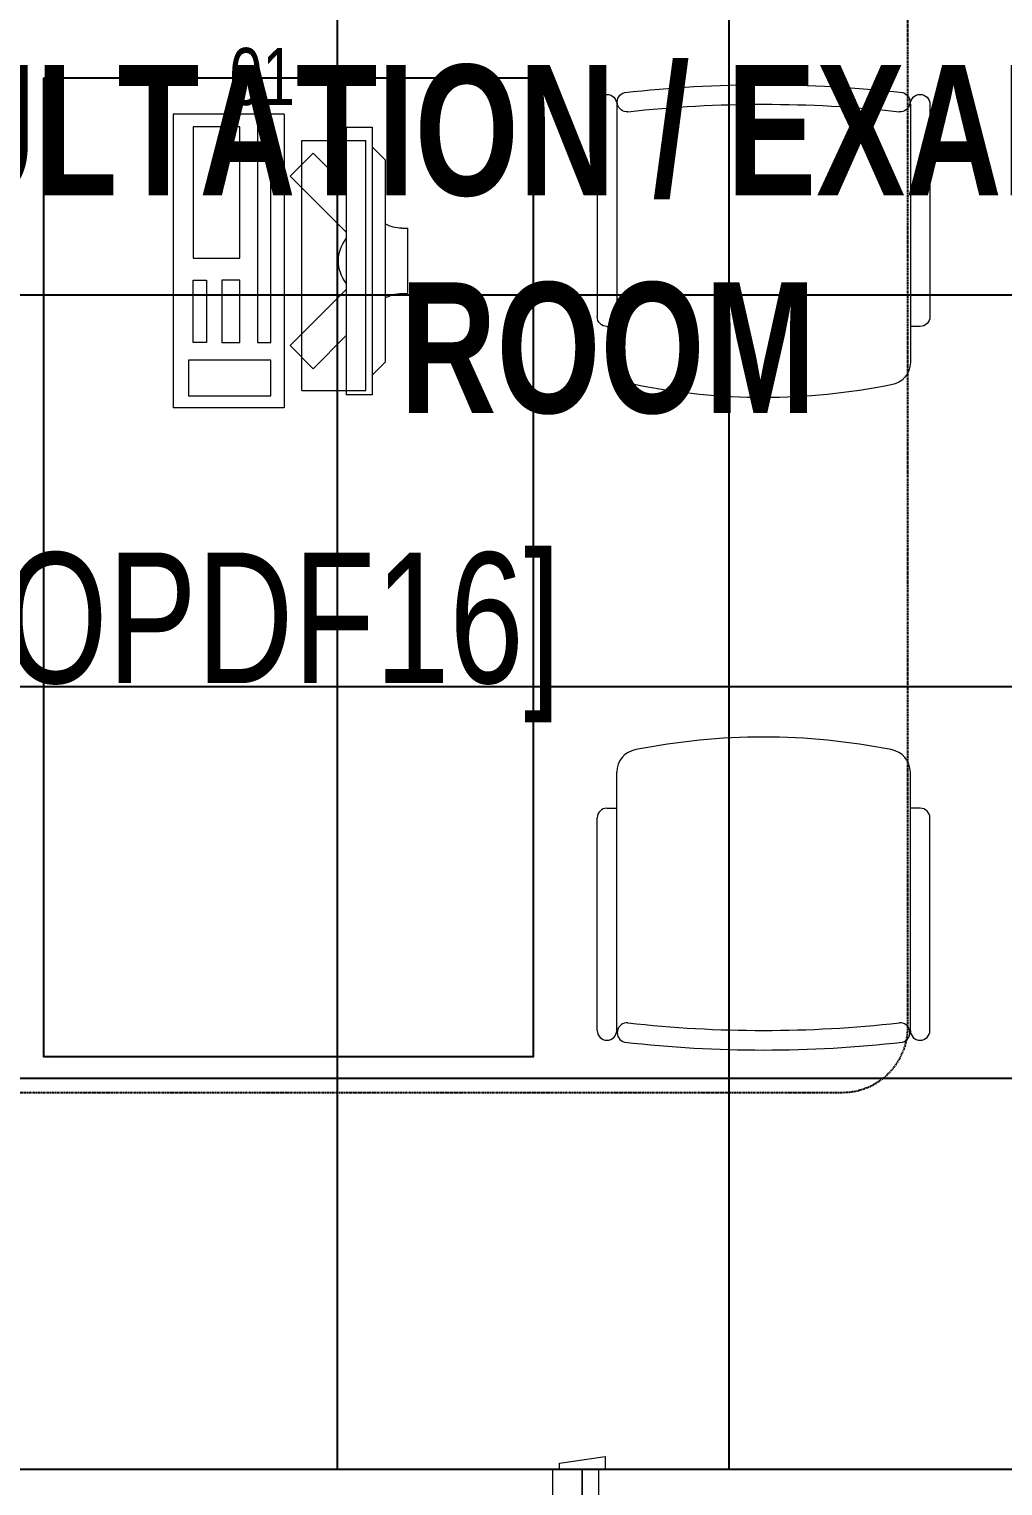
# Model space of a CAD drawing. Extents: x -178977 to 231842, y -29287 to 19916.
# Drawn here: x 21103 to 22596, y -6835 to -4603 of the extents above; entities that cross this region are included whole.
import ezdxf

# ---------------------------------------------------------------- set-up
doc = ezdxf.new("R2010")
doc.units = 0
doc.header["$LTSCALE"] = 0.25
doc.linetypes.add('DASHDOT', pattern=[25.4, 12.7, -6.35, 0, -6.35])
doc.linetypes.add('HIDDEN', pattern=[9.525, 6.35, -3.175])
for name, color, linetype, lineweight in [('01-First Floor-FUR$0$72_EGR_BASE_TEXT', 252, 'Continuous', 5), ('01-First Floor-FUR$0$72_EGR_EQP_TAG', 142, 'Continuous', 5), ('01-First Floor-FUR$0$LOADING', 253, 'Continuous', 5), ('01-First Floor-FUR$0$Walls', 251, 'Continuous', 5), ('01-First Floor-FUR$0$Wooden Joinery', 251, 'Continuous', 5), ('E-LITE-CLNG-CNDT', 6, 'DASHDOT', 35), ('E-POWR-FLOR-CNDT', 6, 'HIDDEN', 25)]:
    doc.layers.add(name, color=color, linetype=linetype, lineweight=lineweight)
doc.layers.add('01-First Floor-FUR$0$FALSE CEILING', color=251, linetype='Continuous')
doc.layers.add('01-First Floor-FUR$0$TME-NON MEDICAL FURNITURE', color=242, linetype='Continuous')
doc.styles.add('01-First Floor-FUR$0$X3G_ENTITY_257CFD', font='swisscl.ttf', dxfattribs={"height": 200})
doc.styles.add('01-First Floor-FUR$0$X3G_ENTITY_9EC9', font='swisscl.ttf', dxfattribs={"height": 0.2})
doc.styles.add('01-First Floor-FUR$0$X3G_ENTITY_9F38', font='swisscl.ttf', dxfattribs={"height": 0.2})

# ---------------------------------------------------------------- blocks, each defined once
blk = doc.blocks.new('01-First Floor-FUR$0$A$C72370EFE')
at = {"layer": '01-First Floor-FUR$0$Wooden Joinery'}
for p, q in [((-0.01, -0.04), (-0.02, -0.04)), ((-0.01, -0.03), (-0.01, -0.07)), ((0, -0.03), (-0.01, -0.03)), ((0.04, -0.03), (0.05, -0.03)), ((0.05, -0.03), (0.05, -0.07)), ((0.05, -0.04), (0.06, -0.04)), ((-0.01, -0.06), (-0.02, -0.06)), ((0.05, -0.06), (0.06, -0.06)), ((-0.05, -0.07), (-0.05, -0.16)), ((-0.03, -0.07), (-0.03, -0.16)), ((0, -0.07), (-0.01, -0.07)), ((0.04, -0.07), (0.05, -0.07)), ((0.07, -0.07), (0.07, -0.16)), ((0.09, -0.07), (0.09, -0.16)), ((-0.01, -0.17), (-0.02, -0.17)), ((-0.01, -0.17), (-0.01, -0.19)), ((0.05, -0.17), (0.06, -0.17)), ((0.05, -0.17), (0.05, -0.19)), ((-0.01, -0.19), (-0.02, -0.19)), ((0.05, -0.19), (0.06, -0.19))]:
    blk.add_line(p, q, dxfattribs=at)
for centre, radius, start, end in [((-0.02, -0.07), 0.03, 90, 180), ((0.06, -0.07), 0.03, 0, 90), ((-0.02, -0.07), 0.01, 90, 180), ((0.06, -0.07), 0.01, 0, 90), ((-0.02, -0.16), 0.03, 180, 270), ((-0.02, -0.16), 0.01, 180, 270), ((0.06, -0.16), 0.01, 270, 0), ((0.06, -0.16), 0.03, 270, 0)]:
    blk.add_arc(centre, radius, start, end, dxfattribs=at)
blk = doc.blocks.new('01-First Floor-FUR$0$A$C5DAD61B4')
at = {"layer": '01-First Floor-FUR$0$Wooden Joinery'}
for points in [[(80, 959.1), (80, 969.1), (10, 979.1), (10, 959.1)], [(940, 959.1), (940, 969.1), (1010, 979.1), (1010, 959.1)], [(70, 859.1), (70, 849.1), (0, 839.1), (0, 859.1)], [(120, 859.1), (120, 0), (80, 0), (80, 859.1)], [(950, 859.1), (950, 849.1), (1020, 839.1), (1020, 859.1)]]:
    blk.add_lwpolyline(points, close=True, dxfattribs=at)
for points in [[(45, 859.1), (45, 959.1), (20, 959.1), (20, 859.1), (45, 859.1)], [(45, 859.1), (80, 859.1), (80, 899.1), (90, 899.1), (90, 959.1), (45, 959.1), (45, 859.1)], [(975, 859.1), (940, 859.1), (940, 899.1), (930, 899.1), (930, 959.1), (975, 959.1), (975, 859.1)], [(975, 859.1), (975, 959.1), (1000, 959.1), (1000, 859.1), (975, 859.1)]]:
    blk.add_lwpolyline(points, dxfattribs=at)
blk.add_arc((80, 859.1), 860, 272.666, 0, dxfattribs=at)
at = {"layer": '01-First Floor-FUR$0$Wooden Joinery', "xscale": 999.9999999998854, "yscale": 999.9999999998854, "zscale": 999.9999999998854, "rotation": 180}
blk.add_blockref('01-First Floor-FUR$0$A$C72370EFE', (120, 0), dxfattribs=at)
blk = doc.blocks.new('01-First Floor-FUR$0$GF21016-P')
at = {"layer": '01-First Floor-FUR$0$LOADING', "extrusion": (-1.24384e-09, -1.20261e-09, -1)}
for p, q in [((0.0128, 0.0179), (0.0128, 0.4136)), ((0.4628, 0.0179), (0.4628, 0.4136)), ((-0.0022, 0.3585), (0.0128, 0.3585)), ((0.4778, 0.3585), (0.4628, 0.3585)), ((-0.0172, 0.0179), (-0.0172, 0.3435)), ((0.4928, 0.0179), (0.4928, 0.3435)), ((0.4778, 0.0029), (0.4778, 0.0029))]:
    blk.add_line(p, q, dxfattribs=at)
for centre, radius, start, end in [((-0.2378, -0.5362), 1.0036, 78.7568, 101.2432), ((-0.0478, 0.4136), 0.035, 0, 80.6557), ((-0.4278, 0.4136), 0.035, 99.3443, 180), ((0.0022, 0.3435), 0.015, 0, 90), ((-0.4778, 0.3435), 0.015, 90, 180), ((-0.0284, 0.0145), 0.015, 284.3864, 95.5209), ((-0.2378, 1.8928), 1.8749, 263.6341, 276.3659), ((-0.4471, 0.0145), 0.015, 84.4791, 255.6136), ((0.0022, 0.0179), 0.015, 270, 0), ((0.0022, 0.0179), 0.015, 180, 270), ((-0.2378, 1.8734), 1.8855, 263.5119, 276.4881), ((-0.4778, 0.0179), 0.015, 270, 0), ((-0.4778, 0.0179), 0.015, 180, 270)]:
    blk.add_arc(centre, radius, start, end, dxfattribs=at)
blk = doc.blocks.new('01-First Floor-FUR$0$ITCWLS1-P')
at = {"layer": '01-First Floor-FUR$0$LOADING'}
for p, q in [((-0.17, 0.45), (-0.17, 0)), ((-0.17, 0.45), (0, 0.45)), ((0, 0.45), (0, 0)), ((-0.2651, 0.43, 0), (-0.3051, 0.43, 0)), ((-0.3051, 0.43, 0), (-0.3051, 0.02, 0)), ((-0.2651, 0.43, 0), (-0.2651, 0.02, 0)), ((-0.1496, 0.4305), (-0.1291, 0.4305)), ((-0.1291, 0.4305), (-0.1291, 0.4089)), ((-0.197, 0.4094), (-0.295, 0.4094)), ((-0.295, 0.0264), (-0.295, 0.4094)), ((-0.197, 0.0264), (-0.197, 0.4094)), ((-0.3251, 0.38, 0), (-0.3051, 0.4, 0)), ((-0.3251, 0.38, 0), (-0.3251, 0.07, 0)), ((-0.3503, 0.275), (-0.3596, 0.275)), ((-0.3596, 0.175), (-0.3596, 0.275)), ((-0.3503, 0.175), (-0.3596, 0.175)), ((-0.3251, 0.07, 0), (-0.3051, 0.05, 0)), ((-0.197, 0.0264), (-0.295, 0.0264)), ((-0.3051, 0.02, 0), (-0.2651, 0.02, 0)), ((-0.17, 0), (0, 0))]:
    blk.add_line(p, q, dxfattribs=at)
at = {"layer": '01-First Floor-FUR$0$LOADING', "extrusion": (2.48281e-10, 3.18408e-10, -1)}
for p, q in [((-0.2651, 0.3395), (-0.2144, 0.3902)), ((-0.1791, 0.3548), (-0.2144, 0.3902)), ((-0.2651, 0.2688), (-0.1791, 0.3548))]:
    blk.add_line(p, q, dxfattribs=at)
at = {"layer": '01-First Floor-FUR$0$LOADING', "extrusion": (2.48281e-10, -3.18408e-10, -1)}
for p, q in [((-0.2651, 0.1812), (-0.1791, 0.0952)), ((-0.2651, 0.1105), (-0.2144, 0.0598)), ((-0.1791, 0.0952), (-0.2144, 0.0598))]:
    blk.add_line(p, q, dxfattribs=at)
at = {"layer": '01-First Floor-FUR$0$LOADING'}
for points in [[(-0.1291, 0.4089), (-0.1291, 0.1), (-0.1496, 0.1), (-0.1496, 0.4305)], [(-0.1496, 0.1), (-0.1496, 0.1), (-0.1496, 0.1), (-0.1496, 0.1), (-0.1496, 0.1), (-0.1496, 0.1), (-0.1496, 0.1), (-0.1496, 0.1), (-0.1496, 0.1)], [(-0.1496, 0.1), (-0.1496, 0.1), (-0.1496, 0.1), (-0.1496, 0.1), (-0.1496, 0.1), (-0.1496, 0.1), (-0.1496, 0.1), (-0.1496, 0.1), (-0.1496, 0.1), (-0.1496, 0.1), (-0.1496, 0.1), (-0.1496, 0.1), (-0.1496, 0.1), (-0.1496, 0.1), (-0.1496, 0.1), (-0.1496, 0.1), (-0.1496, 0.1), (-0.1496, 0.1)], [(-0.1496, 0.1), (-0.1496, 0.1), (-0.1496, 0.1), (-0.1496, 0.1), (-0.1496, 0.1), (-0.1496, 0.1), (-0.1496, 0.1), (-0.1496, 0.1), (-0.1496, 0.1), (-0.1496, 0.1)], [(-0.1496, 0.1), (-0.1496, 0.1), (-0.1496, 0.1), (-0.1496, 0.1), (-0.1496, 0.1), (-0.1496, 0.1), (-0.1496, 0.1)], [(-0.1496, 0.1), (-0.1496, 0.1), (-0.1496, 0.1), (-0.1496, 0.1), (-0.1496, 0.1), (-0.1496, 0.1), (-0.1496, 0.1), (-0.1496, 0.1), (-0.1496, 0.1), (-0.1496, 0.1)], [(-0.1496, 0.1), (-0.1496, 0.1), (-0.1496, 0.1), (-0.1496, 0.1), (-0.1496, 0.1), (-0.1496, 0.1), (-0.1496, 0.1), (-0.1496, 0.1), (-0.1496, 0.1), (-0.1496, 0.1), (-0.1496, 0.1), (-0.1496, 0.1), (-0.1496, 0.1), (-0.1496, 0.1), (-0.1496, 0.1)], [(-0.1496, 0.1), (-0.1496, 0.1), (-0.1496, 0.1), (-0.1496, 0.1), (-0.1496, 0.1), (-0.1496, 0.1), (-0.1496, 0.1), (-0.1496, 0.1), (-0.1496, 0.1), (-0.1496, 0.1)], [(-0.1496, 0.1), (-0.1496, 0.1), (-0.1496, 0.1), (-0.1496, 0.1), (-0.1496, 0.1), (-0.1496, 0.1), (-0.1496, 0.1), (-0.1496, 0.1), (-0.1496, 0.1), (-0.1496, 0.1)], [(-0.1496, 0.1), (-0.1496, 0.1), (-0.1496, 0.1), (-0.1496, 0.1), (-0.1496, 0.1), (-0.1496, 0.1), (-0.1496, 0.1), (-0.1496, 0.1), (-0.1496, 0.1), (-0.1496, 0.1), (-0.1496, 0.1), (-0.1496, 0.1), (-0.1496, 0.1), (-0.1496, 0.1), (-0.1496, 0.1), (-0.1496, 0.1), (-0.1496, 0.1), (-0.1496, 0.1), (-0.1496, 0.1), (-0.1496, 0.1), (-0.1496, 0.1), (-0.1496, 0.1), (-0.1496, 0.1), (-0.1496, 0.1), (-0.1496, 0.1), (-0.1496, 0.1), (-0.1496, 0.1), (-0.1496, 0.1), (-0.1496, 0.1), (-0.1496, 0.1), (-0.1496, 0.1), (-0.1496, 0.1), (-0.1496, 0.1), (-0.1496, 0.1), (-0.1496, 0.1), (-0.1496, 0.1), (-0.1496, 0.1), (-0.1496, 0.1), (-0.1496, 0.1), (-0.1496, 0.1), (-0.1496, 0.1), (-0.1496, 0.1), (-0.1496, 0.1), (-0.1496, 0.1), (-0.1496, 0.1), (-0.1496, 0.1), (-0.1496, 0.1), (-0.1496, 0.1), (-0.1496, 0.1), (-0.1496, 0.1), (-0.1496, 0.1), (-0.1496, 0.1), (-0.1496, 0.1), (-0.1496, 0.1)], [(-0.1496, 0.1), (-0.1496, 0.1), (-0.1496, 0.1), (-0.1496, 0.1), (-0.1496, 0.1), (-0.1496, 0.1), (-0.1496, 0.1), (-0.1496, 0.1), (-0.1496, 0.1), (-0.1496, 0.1), (-0.1496, 0.1), (-0.1496, 0.1), (-0.1496, 0.1), (-0.1496, 0.1), (-0.1496, 0.1), (-0.1496, 0.1), (-0.1496, 0.1), (-0.1496, 0.1), (-0.1496, 0.1), (-0.1496, 0.1), (-0.1496, 0.1), (-0.1496, 0.1), (-0.1496, 0.1), (-0.1496, 0.1), (-0.1496, 0.1), (-0.1496, 0.1), (-0.1496, 0.1), (-0.1496, 0.1), (-0.1496, 0.1), (-0.1496, 0.1), (-0.1496, 0.1), (-0.1496, 0.1), (-0.1496, 0.1), (-0.1496, 0.1), (-0.1496, 0.1), (-0.1496, 0.1), (-0.1496, 0.1), (-0.1496, 0.1), (-0.1496, 0.1), (-0.1496, 0.1), (-0.1496, 0.1), (-0.1496, 0.1), (-0.1496, 0.1), (-0.1496, 0.1), (-0.1496, 0.1), (-0.1496, 0.1), (-0.1496, 0.1), (-0.1496, 0.1), (-0.1496, 0.1), (-0.1496, 0.1), (-0.1496, 0.1), (-0.1496, 0.1), (-0.1496, 0.1), (-0.1496, 0.1), (-0.1496, 0.1), (-0.1496, 0.1), (-0.1496, 0.1), (-0.1496, 0.1), (-0.1496, 0.1), (-0.1496, 0.1), (-0.1496, 0.1), (-0.1496, 0.1), (-0.1496, 0.1), (-0.1496, 0.1), (-0.1496, 0.1), (-0.1496, 0.1), (-0.1496, 0.1), (-0.1496, 0.1), (-0.1496, 0.1), (-0.1496, 0.1), (-0.1496, 0.1), (-0.1496, 0.1), (-0.1496, 0.1), (-0.1496, 0.1), (-0.1496, 0.1), (-0.1496, 0.1), (-0.1496, 0.1), (-0.1496, 0.1), (-0.1496, 0.1), (-0.1496, 0.1), (-0.1496, 0.1), (-0.1496, 0.1), (-0.1496, 0.1), (-0.1496, 0.1), (-0.1496, 0.1), (-0.1496, 0.1), (-0.1496, 0.1), (-0.1496, 0.1), (-0.1496, 0.1)], [(-0.1496, 0.1), (-0.1496, 0.1), (-0.1496, 0.1), (-0.1496, 0.1), (-0.1496, 0.1), (-0.1496, 0.1), (-0.1496, 0.1), (-0.1496, 0.1), (-0.1496, 0.1), (-0.1496, 0.1), (-0.1496, 0.1), (-0.1496, 0.1)], [(-0.1496, 0.1), (-0.1496, 0.1), (-0.1496, 0.1), (-0.1496, 0.1), (-0.1496, 0.1), (-0.1496, 0.1), (-0.1496, 0.1)], [(-0.1496, 0.1), (-0.1496, 0.1), (-0.1496, 0.1), (-0.1496, 0.1), (-0.1496, 0.1), (-0.1496, 0.1), (-0.1496, 0.1), (-0.1496, 0.1), (-0.1496, 0.1), (-0.1496, 0.1), (-0.1496, 0.1), (-0.1496, 0.1), (-0.1496, 0.1), (-0.1496, 0.1), (-0.1496, 0.1), (-0.1496, 0.1), (-0.1496, 0.1)], [(-0.1496, 0.1), (-0.1496, 0.1), (-0.1496, 0.1), (-0.1496, 0.1), (-0.1496, 0.1), (-0.1496, 0.1), (-0.1496, 0.1), (-0.1496, 0.1), (-0.1496, 0.1), (-0.1496, 0.1), (-0.1496, 0.1), (-0.1496, 0.1), (-0.1496, 0.1), (-0.1496, 0.1), (-0.1496, 0.1), (-0.1496, 0.1), (-0.1496, 0.1), (-0.1496, 0.1), (-0.1496, 0.1), (-0.1496, 0.1), (-0.1496, 0.1), (-0.1496, 0.1), (-0.1496, 0.1), (-0.1496, 0.1), (-0.1496, 0.1), (-0.1496, 0.1), (-0.1496, 0.1), (-0.1496, 0.1), (-0.1496, 0.1), (-0.1496, 0.1), (-0.1496, 0.1), (-0.1496, 0.1), (-0.1496, 0.1), (-0.1496, 0.1), (-0.1496, 0.1), (-0.1496, 0.1), (-0.1496, 0.1), (-0.1496, 0.1), (-0.1496, 0.1), (-0.1496, 0.1), (-0.1496, 0.1), (-0.1496, 0.1), (-0.1496, 0.1), (-0.1496, 0.1), (-0.1496, 0.1), (-0.1496, 0.1), (-0.1496, 0.1), (-0.1496, 0.1), (-0.1496, 0.1), (-0.1496, 0.1), (-0.1496, 0.1), (-0.1496, 0.1), (-0.1496, 0.1), (-0.1496, 0.1), (-0.1496, 0.1), (-0.1496, 0.1), (-0.1496, 0.1), (-0.1496, 0.1), (-0.1496, 0.1), (-0.1496, 0.1), (-0.1496, 0.1), (-0.1496, 0.1), (-0.1496, 0.1), (-0.1496, 0.1), (-0.1496, 0.1), (-0.1496, 0.1), (-0.1496, 0.1), (-0.1496, 0.1), (-0.1496, 0.1), (-0.1496, 0.1), (-0.1496, 0.1), (-0.1496, 0.1), (-0.1496, 0.1), (-0.1496, 0.1), (-0.1496, 0.1), (-0.1496, 0.1), (-0.1496, 0.1), (-0.1496, 0.1), (-0.1496, 0.1), (-0.1496, 0.1), (-0.1496, 0.1), (-0.1496, 0.1), (-0.1496, 0.1), (-0.1496, 0.1), (-0.1496, 0.1), (-0.1496, 0.1), (-0.1496, 0.1), (-0.1496, 0.1), (-0.1496, 0.1), (-0.1496, 0.1), (-0.1496, 0.1), (-0.1496, 0.1), (-0.1496, 0.1), (-0.1496, 0.1), (-0.1496, 0.1), (-0.1496, 0.1), (-0.1496, 0.1), (-0.1496, 0.1), (-0.1496, 0.1), (-0.1496, 0.1), (-0.1496, 0.1), (-0.1496, 0.1), (-0.1496, 0.1), (-0.1496, 0.1), (-0.1496, 0.1), (-0.1496, 0.1), (-0.1496, 0.1), (-0.1496, 0.1), (-0.1496, 0.1), (-0.1496, 0.1), (-0.1496, 0.1)], [(-0.1496, 0.1), (-0.1496, 0.1), (-0.1496, 0.1), (-0.1496, 0.1), (-0.1496, 0.1), (-0.1496, 0.1), (-0.1496, 0.1), (-0.1496, 0.1)]]:
    blk.add_lwpolyline(points, dxfattribs=at)
for points in [[(-0.1019, 0.4305), (-0.0304, 0.4305), (-0.0304, 0.2294), (-0.1019, 0.2294)], [(-0.1019, 0.1954), (-0.0747, 0.1954), (-0.0747, 0.1), (-0.1019, 0.1)], [(-0.0304, 0.1954), (-0.0508, 0.1954), (-0.0508, 0.1), (-0.0304, 0.1)], [(-0.1496, 0.1), (-0.1496, 0.1), (-0.1496, 0.1), (-0.1496, 0.1), (-0.1496, 0.1), (-0.1496, 0.1), (-0.1496, 0.1), (-0.1496, 0.1), (-0.1496, 0.1), (-0.1496, 0.1), (-0.1496, 0.1), (-0.1496, 0.1), (-0.1496, 0.1), (-0.1496, 0.1), (-0.1496, 0.1), (-0.1496, 0.1), (-0.1496, 0.1), (-0.1496, 0.1), (-0.1496, 0.1), (-0.1496, 0.1), (-0.1496, 0.1), (-0.1496, 0.1), (-0.1496, 0.1), (-0.1496, 0.1), (-0.1496, 0.1), (-0.1496, 0.1), (-0.1496, 0.1), (-0.1496, 0.1), (-0.1496, 0.1), (-0.1496, 0.1), (-0.1496, 0.1), (-0.1496, 0.1), (-0.1496, 0.1), (-0.1496, 0.1), (-0.1496, 0.1), (-0.1496, 0.1), (-0.1496, 0.1), (-0.1496, 0.1), (-0.1496, 0.1), (-0.1496, 0.1), (-0.1496, 0.1), (-0.1496, 0.1), (-0.1496, 0.1), (-0.1496, 0.1), (-0.1496, 0.1), (-0.1496, 0.1), (-0.1496, 0.1), (-0.1496, 0.1), (-0.1496, 0.1), (-0.1496, 0.1), (-0.1496, 0.1), (-0.1496, 0.1), (-0.1496, 0.1), (-0.1496, 0.1), (-0.1496, 0.1), (-0.1496, 0.1), (-0.1496, 0.1), (-0.1496, 0.1), (-0.1496, 0.1), (-0.1496, 0.1), (-0.1496, 0.1), (-0.1496, 0.1), (-0.1496, 0.1), (-0.1496, 0.1), (-0.1496, 0.1), (-0.1496, 0.1), (-0.1496, 0.1), (-0.1496, 0.1), (-0.1496, 0.1), (-0.1496, 0.1), (-0.1496, 0.1), (-0.1496, 0.1), (-0.1496, 0.1), (-0.1496, 0.1), (-0.1496, 0.1), (-0.1496, 0.1), (-0.1496, 0.1), (-0.1496, 0.1), (-0.1496, 0.1), (-0.1496, 0.1), (-0.1496, 0.1), (-0.1496, 0.1), (-0.1496, 0.1), (-0.1496, 0.1), (-0.1496, 0.1), (-0.1496, 0.1), (-0.1496, 0.1), (-0.1496, 0.1), (-0.1496, 0.1), (-0.1496, 0.1), (-0.1496, 0.1), (-0.1496, 0.1), (-0.1496, 0.1), (-0.1496, 0.1), (-0.1496, 0.1), (-0.1496, 0.1), (-0.1496, 0.1), (-0.1496, 0.1), (-0.1496, 0.1), (-0.1496, 0.1), (-0.1496, 0.1), (-0.1496, 0.1), (-0.1496, 0.1), (-0.1496, 0.1), (-0.1496, 0.1), (-0.1496, 0.1), (-0.1496, 0.1), (-0.1496, 0.1), (-0.1496, 0.1), (-0.1496, 0.1), (-0.1496, 0.1), (-0.1496, 0.1), (-0.1496, 0.1), (-0.1496, 0.1), (-0.1496, 0.1), (-0.1496, 0.1), (-0.1496, 0.1), (-0.1496, 0.1), (-0.1496, 0.1), (-0.1496, 0.1), (-0.1496, 0.1), (-0.1496, 0.1), (-0.1496, 0.1), (-0.1496, 0.1), (-0.1496, 0.1), (-0.1496, 0.1), (-0.1496, 0.1), (-0.1496, 0.1), (-0.1496, 0.1), (-0.1496, 0.1), (-0.1496, 0.1), (-0.1496, 0.1), (-0.1496, 0.1), (-0.1496, 0.1), (-0.1496, 0.1), (-0.1496, 0.1), (-0.1496, 0.1), (-0.1496, 0.1), (-0.1496, 0.1), (-0.1496, 0.1), (-0.1496, 0.1), (-0.1496, 0.1), (-0.1496, 0.1), (-0.1496, 0.1), (-0.1496, 0.1), (-0.1496, 0.1), (-0.1496, 0.1), (-0.1496, 0.1), (-0.1496, 0.1), (-0.1496, 0.1), (-0.1496, 0.1), (-0.1496, 0.1), (-0.1496, 0.1), (-0.1496, 0.1), (-0.1496, 0.1), (-0.1496, 0.1), (-0.1496, 0.1), (-0.1496, 0.1), (-0.1496, 0.1), (-0.1496, 0.1), (-0.1496, 0.1), (-0.1496, 0.1), (-0.1496, 0.1), (-0.1496, 0.1), (-0.1496, 0.1), (-0.1496, 0.1), (-0.1496, 0.1), (-0.1496, 0.1), (-0.1496, 0.1), (-0.1496, 0.1), (-0.1496, 0.1), (-0.1496, 0.1), (-0.1496, 0.1), (-0.1496, 0.1), (-0.1496, 0.1), (-0.1496, 0.1), (-0.1496, 0.1), (-0.1496, 0.1), (-0.1496, 0.1), (-0.1496, 0.1), (-0.1496, 0.1), (-0.1496, 0.1), (-0.1496, 0.1), (-0.1496, 0.1), (-0.1496, 0.1), (-0.1496, 0.1), (-0.1496, 0.1), (-0.1496, 0.1), (-0.1496, 0.1), (-0.1496, 0.1), (-0.1496, 0.1), (-0.1496, 0.1), (-0.1496, 0.1), (-0.1496, 0.1), (-0.1496, 0.1), (-0.1496, 0.1), (-0.1496, 0.1), (-0.1496, 0.1), (-0.1496, 0.1), (-0.1496, 0.1), (-0.1496, 0.1), (-0.1496, 0.1), (-0.1496, 0.1), (-0.1496, 0.1), (-0.1496, 0.1), (-0.1496, 0.1), (-0.1496, 0.1), (-0.1496, 0.1), (-0.1496, 0.1), (-0.1496, 0.1), (-0.1496, 0.1), (-0.1496, 0.1), (-0.1496, 0.1), (-0.1496, 0.1), (-0.1496, 0.1), (-0.1496, 0.1), (-0.1496, 0.1), (-0.1496, 0.1), (-0.1496, 0.1), (-0.1496, 0.1), (-0.1496, 0.1), (-0.1496, 0.1), (-0.1496, 0.1), (-0.1496, 0.1), (-0.1496, 0.1), (-0.1496, 0.1), (-0.1496, 0.1), (-0.1496, 0.1), (-0.1496, 0.1), (-0.1496, 0.1), (-0.1496, 0.1), (-0.1496, 0.1), (-0.1496, 0.1), (-0.1496, 0.1), (-0.1496, 0.1), (-0.1496, 0.1), (-0.1496, 0.1), (-0.1496, 0.1), (-0.1496, 0.1), (-0.1496, 0.1), (-0.1496, 0.1), (-0.1496, 0.1), (-0.1496, 0.1), (-0.1496, 0.1), (-0.1496, 0.1), (-0.1496, 0.1), (-0.1496, 0.1), (-0.1496, 0.1), (-0.1496, 0.1), (-0.1496, 0.1), (-0.1496, 0.1), (-0.1496, 0.1), (-0.1496, 0.1), (-0.1496, 0.1), (-0.1496, 0.1), (-0.1496, 0.1), (-0.1496, 0.1), (-0.1496, 0.1), (-0.1496, 0.1), (-0.1496, 0.1), (-0.1496, 0.1), (-0.1496, 0.1), (-0.1496, 0.1), (-0.1496, 0.1), (-0.1496, 0.1), (-0.1496, 0.1), (-0.1496, 0.1), (-0.1496, 0.1), (-0.1496, 0.1), (-0.1496, 0.1), (-0.1496, 0.1), (-0.1496, 0.1), (-0.1496, 0.1), (-0.1496, 0.1), (-0.1496, 0.1), (-0.1496, 0.1), (-0.1496, 0.1)], [(-0.1496, 0.1), (-0.1496, 0.1), (-0.1496, 0.1), (-0.1496, 0.1), (-0.1496, 0.1), (-0.1496, 0.1), (-0.1496, 0.1), (-0.1496, 0.1), (-0.1496, 0.1), (-0.1496, 0.1), (-0.1496, 0.1), (-0.1496, 0.1), (-0.1496, 0.1), (-0.1496, 0.1), (-0.1496, 0.1), (-0.1496, 0.1), (-0.1496, 0.1), (-0.1496, 0.1), (-0.1496, 0.1), (-0.1496, 0.1), (-0.1496, 0.1), (-0.1496, 0.1), (-0.1496, 0.1), (-0.1496, 0.1), (-0.1496, 0.1), (-0.1496, 0.1), (-0.1496, 0.1), (-0.1496, 0.1), (-0.1496, 0.1), (-0.1496, 0.1), (-0.1496, 0.1), (-0.1496, 0.1), (-0.1496, 0.1), (-0.1496, 0.1), (-0.1496, 0.1), (-0.1496, 0.1), (-0.1496, 0.1), (-0.1496, 0.1), (-0.1496, 0.1), (-0.1496, 0.1), (-0.1496, 0.1), (-0.1496, 0.1), (-0.1496, 0.1), (-0.1496, 0.1), (-0.1496, 0.1), (-0.1496, 0.1), (-0.1496, 0.1), (-0.1496, 0.1), (-0.1496, 0.1), (-0.1496, 0.1), (-0.1496, 0.1), (-0.1496, 0.1), (-0.1496, 0.1), (-0.1496, 0.1), (-0.1496, 0.1), (-0.1496, 0.1), (-0.1496, 0.1), (-0.1496, 0.1), (-0.1496, 0.1), (-0.1496, 0.1), (-0.1496, 0.1), (-0.1496, 0.1), (-0.1496, 0.1), (-0.1496, 0.1), (-0.1496, 0.1), (-0.1496, 0.1), (-0.1496, 0.1), (-0.1496, 0.1), (-0.1496, 0.1), (-0.1496, 0.1), (-0.1496, 0.1), (-0.1496, 0.1), (-0.1496, 0.1), (-0.1496, 0.1), (-0.1496, 0.1), (-0.1496, 0.1), (-0.1496, 0.1), (-0.1496, 0.1), (-0.1496, 0.1), (-0.1496, 0.1), (-0.1496, 0.1), (-0.1496, 0.1), (-0.1496, 0.1), (-0.1496, 0.1), (-0.1496, 0.1), (-0.1496, 0.1), (-0.1496, 0.1), (-0.1496, 0.1), (-0.1496, 0.1), (-0.1496, 0.1), (-0.1496, 0.1), (-0.1496, 0.1), (-0.1496, 0.1), (-0.1496, 0.1), (-0.1496, 0.1), (-0.1496, 0.1), (-0.1496, 0.1), (-0.1496, 0.1), (-0.1496, 0.1), (-0.1496, 0.1), (-0.1496, 0.1), (-0.1496, 0.1), (-0.1496, 0.1), (-0.1496, 0.1), (-0.1496, 0.1), (-0.1496, 0.1), (-0.1496, 0.1), (-0.1496, 0.1), (-0.1496, 0.1), (-0.1496, 0.1), (-0.1496, 0.1), (-0.1496, 0.1), (-0.1496, 0.1), (-0.1496, 0.1), (-0.1496, 0.1), (-0.1496, 0.1), (-0.1496, 0.1), (-0.1496, 0.1), (-0.1496, 0.1), (-0.1496, 0.1), (-0.1496, 0.1), (-0.1496, 0.1), (-0.1496, 0.1), (-0.1496, 0.1), (-0.1496, 0.1), (-0.1496, 0.1), (-0.1496, 0.1), (-0.1496, 0.1), (-0.1496, 0.1), (-0.1496, 0.1), (-0.1496, 0.1), (-0.1496, 0.1), (-0.1496, 0.1), (-0.1496, 0.1), (-0.1496, 0.1), (-0.1496, 0.1), (-0.1496, 0.1), (-0.1496, 0.1), (-0.1496, 0.1), (-0.1496, 0.1), (-0.1496, 0.1), (-0.1496, 0.1), (-0.1496, 0.1), (-0.1496, 0.1), (-0.1496, 0.1), (-0.1496, 0.1), (-0.1496, 0.1), (-0.1496, 0.1), (-0.1496, 0.1), (-0.1496, 0.1), (-0.1496, 0.1), (-0.1496, 0.1), (-0.1496, 0.1), (-0.1496, 0.1), (-0.1496, 0.1), (-0.1496, 0.1), (-0.1496, 0.1), (-0.1496, 0.1), (-0.1496, 0.1), (-0.1496, 0.1), (-0.1496, 0.1), (-0.1496, 0.1), (-0.1496, 0.1), (-0.1496, 0.1), (-0.1496, 0.1), (-0.1496, 0.1), (-0.1496, 0.1), (-0.1496, 0.1), (-0.1496, 0.1), (-0.1496, 0.1), (-0.1496, 0.1), (-0.1496, 0.1), (-0.1496, 0.1), (-0.1496, 0.1), (-0.1496, 0.1), (-0.1496, 0.1), (-0.1496, 0.1), (-0.1496, 0.1), (-0.1496, 0.1), (-0.1496, 0.1), (-0.1496, 0.1), (-0.1496, 0.1), (-0.1496, 0.1), (-0.1496, 0.1), (-0.1496, 0.1), (-0.1496, 0.1), (-0.1496, 0.1), (-0.1496, 0.1), (-0.1496, 0.1), (-0.1496, 0.1), (-0.1496, 0.1), (-0.1496, 0.1), (-0.1496, 0.1), (-0.1496, 0.1), (-0.1496, 0.1), (-0.1496, 0.1), (-0.1496, 0.1), (-0.1496, 0.1), (-0.1496, 0.1), (-0.1496, 0.1), (-0.1496, 0.1), (-0.1496, 0.1), (-0.1496, 0.1), (-0.1496, 0.1), (-0.1496, 0.1), (-0.1496, 0.1), (-0.1496, 0.1), (-0.1496, 0.1), (-0.1496, 0.1), (-0.1496, 0.1), (-0.1496, 0.1), (-0.1496, 0.1), (-0.1496, 0.1), (-0.1496, 0.1)], [(-0.1496, 0.1), (-0.1496, 0.1), (-0.1496, 0.1), (-0.1496, 0.1), (-0.1496, 0.1), (-0.1496, 0.1), (-0.1496, 0.1), (-0.1496, 0.1), (-0.1496, 0.1), (-0.1496, 0.1), (-0.1496, 0.1), (-0.1496, 0.1), (-0.1496, 0.1), (-0.1496, 0.1), (-0.1496, 0.1), (-0.1496, 0.1), (-0.1496, 0.1), (-0.1496, 0.1), (-0.1496, 0.1), (-0.1496, 0.1), (-0.1496, 0.1), (-0.1496, 0.1), (-0.1496, 0.1), (-0.1496, 0.1), (-0.1496, 0.1), (-0.1496, 0.1), (-0.1496, 0.1), (-0.1496, 0.1), (-0.1496, 0.1), (-0.1496, 0.1), (-0.1496, 0.1), (-0.1496, 0.1), (-0.1496, 0.1), (-0.1496, 0.1), (-0.1496, 0.1), (-0.1496, 0.1), (-0.1496, 0.1), (-0.1496, 0.1), (-0.1496, 0.1), (-0.1496, 0.1), (-0.1496, 0.1), (-0.1496, 0.1), (-0.1496, 0.1), (-0.1496, 0.1), (-0.1496, 0.1), (-0.1496, 0.1), (-0.1496, 0.1), (-0.1496, 0.1), (-0.1496, 0.1), (-0.1496, 0.1), (-0.1496, 0.1), (-0.1496, 0.1), (-0.1496, 0.1), (-0.1496, 0.1), (-0.1496, 0.1), (-0.1496, 0.1), (-0.1496, 0.1), (-0.1496, 0.1), (-0.1496, 0.1), (-0.1496, 0.1), (-0.1496, 0.1), (-0.1496, 0.1), (-0.1496, 0.1), (-0.1496, 0.1), (-0.1496, 0.1), (-0.1496, 0.1), (-0.1496, 0.1), (-0.1496, 0.1), (-0.1496, 0.1), (-0.1496, 0.1), (-0.1496, 0.1), (-0.1496, 0.1), (-0.1496, 0.1), (-0.1496, 0.1), (-0.1496, 0.1), (-0.1496, 0.1), (-0.1496, 0.1), (-0.1496, 0.1), (-0.1496, 0.1), (-0.1496, 0.1), (-0.1496, 0.1), (-0.1496, 0.1), (-0.1496, 0.1), (-0.1496, 0.1), (-0.1496, 0.1), (-0.1496, 0.1), (-0.1496, 0.1), (-0.1496, 0.1), (-0.1496, 0.1), (-0.1496, 0.1), (-0.1496, 0.1), (-0.1496, 0.1), (-0.1496, 0.1), (-0.1496, 0.1), (-0.1496, 0.1), (-0.1496, 0.1), (-0.1496, 0.1), (-0.1496, 0.1), (-0.1496, 0.1), (-0.1496, 0.1), (-0.1496, 0.1), (-0.1496, 0.1), (-0.1496, 0.1), (-0.1496, 0.1), (-0.1496, 0.1), (-0.1496, 0.1), (-0.1496, 0.1), (-0.1496, 0.1), (-0.1496, 0.1), (-0.1496, 0.1), (-0.1496, 0.1), (-0.1496, 0.1), (-0.1496, 0.1), (-0.1496, 0.1), (-0.1496, 0.1), (-0.1496, 0.1), (-0.1496, 0.1), (-0.1496, 0.1), (-0.1496, 0.1), (-0.1496, 0.1), (-0.1496, 0.1), (-0.1496, 0.1), (-0.1496, 0.1), (-0.1496, 0.1), (-0.1496, 0.1), (-0.1496, 0.1), (-0.1496, 0.1), (-0.1496, 0.1), (-0.1496, 0.1), (-0.1496, 0.1), (-0.1496, 0.1), (-0.1496, 0.1), (-0.1496, 0.1), (-0.1496, 0.1), (-0.1496, 0.1), (-0.1496, 0.1), (-0.1496, 0.1), (-0.1496, 0.1), (-0.1496, 0.1), (-0.1496, 0.1), (-0.1496, 0.1), (-0.1496, 0.1), (-0.1496, 0.1), (-0.1496, 0.1), (-0.1496, 0.1), (-0.1496, 0.1), (-0.1496, 0.1), (-0.1496, 0.1), (-0.1496, 0.1), (-0.1496, 0.1), (-0.1496, 0.1), (-0.1496, 0.1), (-0.1496, 0.1), (-0.1496, 0.1), (-0.1496, 0.1), (-0.1496, 0.1), (-0.1496, 0.1), (-0.1496, 0.1), (-0.1496, 0.1), (-0.1496, 0.1), (-0.1496, 0.1), (-0.1496, 0.1), (-0.1496, 0.1), (-0.1496, 0.1), (-0.1496, 0.1), (-0.1496, 0.1), (-0.1496, 0.1), (-0.1496, 0.1), (-0.1496, 0.1), (-0.1496, 0.1), (-0.1496, 0.1), (-0.1496, 0.1), (-0.1496, 0.1), (-0.1496, 0.1), (-0.1496, 0.1), (-0.1496, 0.1), (-0.1496, 0.1), (-0.1496, 0.1), (-0.1496, 0.1), (-0.1496, 0.1), (-0.1496, 0.1), (-0.1496, 0.1), (-0.1496, 0.1), (-0.1496, 0.1), (-0.1496, 0.1), (-0.1496, 0.1), (-0.1496, 0.1), (-0.1496, 0.1), (-0.1496, 0.1), (-0.1496, 0.1), (-0.1496, 0.1), (-0.1496, 0.1), (-0.1496, 0.1), (-0.1496, 0.1), (-0.1496, 0.1), (-0.1496, 0.1), (-0.1496, 0.1), (-0.1496, 0.1), (-0.1496, 0.1), (-0.1496, 0.1), (-0.1496, 0.1), (-0.1496, 0.1), (-0.1496, 0.1), (-0.1496, 0.1), (-0.1496, 0.1), (-0.1496, 0.1), (-0.1496, 0.1), (-0.1496, 0.1), (-0.1496, 0.1), (-0.1496, 0.1), (-0.1496, 0.1), (-0.1496, 0.1), (-0.1496, 0.1), (-0.1496, 0.1), (-0.1496, 0.1), (-0.1496, 0.1), (-0.1496, 0.1), (-0.1496, 0.1), (-0.1496, 0.1)], [(-0.1496, 0.0727), (-0.0236, 0.0727), (-0.0236, 0.0182), (-0.1496, 0.0182)]]:
    blk.add_lwpolyline(points, close=True, dxfattribs=at)
for centre, radius, start, end in [((-0.3503, 0.325), 0.05, 270, 300.3093), ((-0.3089, 0.225), 0.0556, 321.9431, 38.0569), ((-0.3503, 0.125), 0.05, 59.6907, 90)]:
    blk.add_arc(centre, radius, start, end, dxfattribs=at)
blk = doc.blocks.new('01-First Floor-FUR')
at = {"layer": '01-First Floor-FUR$0$FALSE CEILING', "linetype": 'Continuous'}
for p, q in [((21576, -6810), (21576, -2810)), ((22176, -6810), (22176, -2810)), ((20376, -5010), (23876, -5010)), ((20376, -5610), (23876, -5610)), ((20376, -6210), (23876, -6210))]:
    blk.add_line(p, q, dxfattribs=at)
at = {"layer": '01-First Floor-FUR$0$FALSE CEILING'}
blk.add_lwpolyline([(20376, -2810), (23876, -2810), (23876, -6810), (20376, -6810)], close=True, dxfattribs=at)
at = {"layer": '01-First Floor-FUR$0$FALSE CEILING', "elevation": -0.1}
blk.add_lwpolyline([(21126, -4677.5), (21876, -4677.5), (21876, -6177.5), (21126, -6177.5)], close=True, dxfattribs=at)
at = {"layer": '01-First Floor-FUR$0$LOADING', "elevation": -0.1}
blk.add_lwpolyline([(21126, -4677.5), (21876, -4677.5), (21876, -6177.5), (21126, -6177.5)], close=True, dxfattribs=at)
at = {"layer": '01-First Floor-FUR$0$Walls'}
blk.add_line((21976, -6810), (23876, -6810), dxfattribs=at)
at = {"layer": '01-First Floor-FUR$0$LOADING', "extrusion": (-8.01373e-06, 1.9399e-16, 1), "xscale": -1000.000000000011, "yscale": 1000.000000000011, "zscale": 1000.000000000011}
blk.add_blockref('01-First Floor-FUR$0$ITCWLS1-P', (21324.1, -5182.9, -0.3), dxfattribs=at)
at = {"layer": '01-First Floor-FUR$0$TME-NON MEDICAL FURNITURE', "color": 1, "extrusion": (-4.75185e-05, 1.86519e-05, 1), "xscale": 1000.000000000005, "yscale": 1000.000000000005, "zscale": -1000.000000000001, "rotation": 179.9999749532385}
blk.add_blockref('01-First Floor-FUR$0$GF21016-P', (22466.7, -4699.9, -1.3), dxfattribs=at)
at = {"layer": '01-First Floor-FUR$0$TME-NON MEDICAL FURNITURE', "color": 1, "extrusion": (-4.75185e-05, -1.86519e-05, 1), "xscale": -1000.000000000004, "yscale": 1000.000000000004, "zscale": -1000.000000000004, "rotation": 2.504676146486418e-05}
blk.add_blockref('01-First Floor-FUR$0$GF21016-P', (22466.7, -6155, -1.1), dxfattribs=at)
at = {"layer": '01-First Floor-FUR$0$Wooden Joinery', "xscale": -1}
blk.add_blockref('01-First Floor-FUR$0$A$C5DAD61B4', (21996, -7769.1), dxfattribs=at)
at = {"layer": '01-First Floor-FUR$0$72_EGR_BASE_TEXT', "insert": (21990.5, -4324.1, 0), "char_height": 200, "width": 3714.666, "attachment_point": 2, "style": '01-First Floor-FUR$0$X3G_ENTITY_9EC9'}
blk.add_mtext('{\\fSwis721 LtCn BT|b1|i0|c0|p34;OBSTETRICS AND GYNAECOLOGY CONSULTATION / EXAMINATION ROOM}', dxfattribs=at)
at = {"layer": '01-First Floor-FUR$0$72_EGR_BASE_TEXT', "insert": (21462.7, -5404.8, 0), "char_height": 200, "attachment_point": 2, "style": '01-First Floor-FUR$0$X3G_ENTITY_9F38'}
blk.add_mtext('[OPDF16]', dxfattribs=at)
at = {"layer": '01-First Floor-FUR$0$72_EGR_EQP_TAG', "insert": (21460.6, -4631.6, -0.1), "char_height": 87.47, "attachment_point": 2, "style": '01-First Floor-FUR$0$X3G_ENTITY_257CFD'}
blk.add_mtext('01', dxfattribs=at)

msp = doc.modelspace()

# ---------------------------------------------------------------- linework, layer by layer
at = {"layer": 'E-POWR-FLOR-CNDT'}
msp.add_lwpolyline([(20499.7, -6355.7), (20623.5, -6232), (22350.1, -6232, 0.414214), (22450.1, -6132), (22450.1, -3057.5), (22573.9, -2933.7)], format="xyb", dxfattribs=at)

# ---------------------------------------------------------------- block references
at = {"layer": 'E-LITE-CLNG-CNDT'}
msp.add_blockref('01-First Floor-FUR', (0, 0), dxfattribs=at)

doc.saveas('drawing.dxf')
